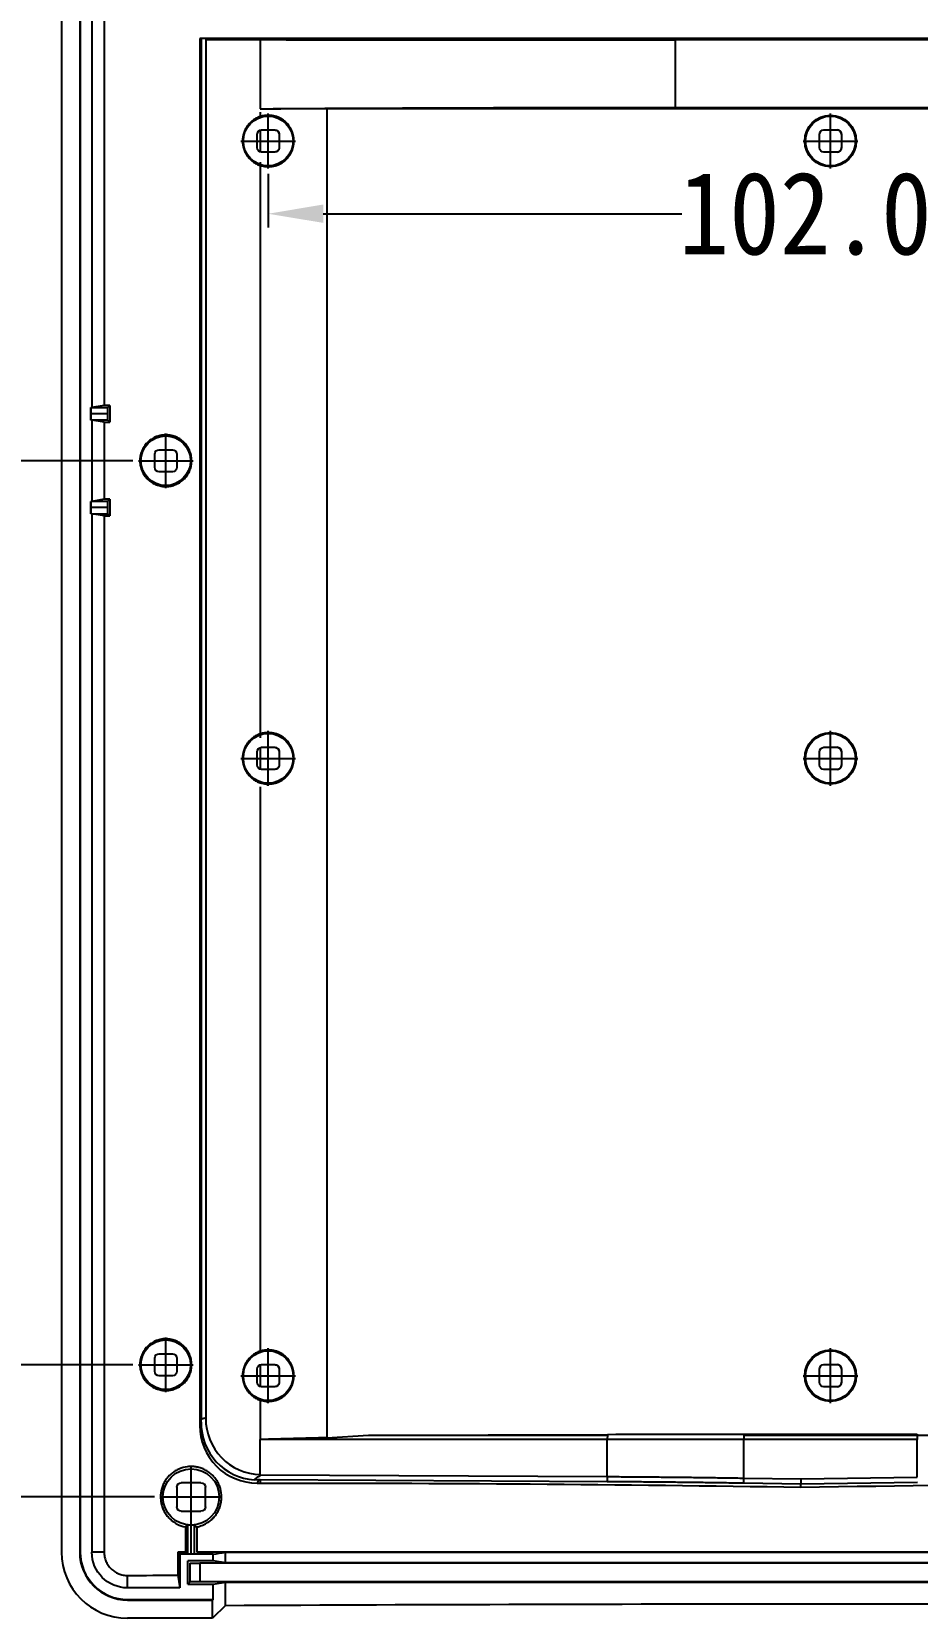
# Model space of a CAD drawing. Header units: inches. Extents: x 1964 to 3446, y -1690 to -1141.
# Drawn here: x 2066.1 to 2146.5, y -1394.9 to -1251 of the extents above; entities that cross this region are included whole.
import ezdxf
from ezdxf.lldxf.tags import DXFTag

# ---------------------------------------------------------------- set-up
doc = ezdxf.new("R2010")
doc.units = ezdxf.units.IN
doc.header["$MEASUREMENT"] = 0
doc.layers.get('0').update_dxf_attribs({"linetype": 'CONTINUOUS'})
doc.layers.get('Defpoints').update_dxf_attribs({"linetype": 'CONTINUOUS'})
doc.layers.add('2', color=7, linetype='CONTINUOUS')
doc.styles.add('FFS', font='SIMFANG.TTF', dxfattribs={"width": 0.9})
tags = doc.linetypes.add('CENTER', pattern=[2, 1.25, -0.25, 0.25, -0.25]).pattern_tags.tags
tags[10:11] = [DXFTag(74, 4), DXFTag(75, 0), DXFTag(340, '0'), DXFTag(46, 0.0), DXFTag(50, 0.0), DXFTag(44, 0.0), DXFTag(45, 0.0)]
tags[8:9] = [DXFTag(74, 4), DXFTag(75, 0), DXFTag(340, '0'), DXFTag(46, 0.0), DXFTag(50, 0.0), DXFTag(44, 0.0), DXFTag(45, 0.0)]
tags[6:7] = [DXFTag(74, 4), DXFTag(75, 0), DXFTag(340, '0'), DXFTag(46, 0.0), DXFTag(50, 0.0), DXFTag(44, 0.0), DXFTag(45, 0.0)]
tags[4:5] = [DXFTag(74, 4), DXFTag(75, 0), DXFTag(340, '0'), DXFTag(46, 0.0), DXFTag(50, 0.0), DXFTag(44, 0.0), DXFTag(45, 0.0)]
doc.dimstyles.get("Standard").update_dxf_attribs({"dimtxt": 0.18, "dimasz": 0.18, "dimexe": 0.18, "dimexo": 0.0625, "dimgap": 0.09, "dimtad": 0, "dimzin": 0, "dimdsep": 46, "dimtxsty": 'Standard', "dimcen": 0, "dimadec": 0, "dimazin": 0, "dimtfac": 1, "dimtdec": 4, "dimtofl": 0, "dimtmove": 0, "dimatfit": 3, "dimfxl": 0, "dimtolj": 1, "dimtzin": 0, "dimarcsym": 0})

# ---------------------------------------------------------------- blocks, each defined once
blk = doc.blocks.new('*D11')
at = {"color": 6, "lineweight": -2}
for p, q in [((2087.59, -1263.89), (2087.59, -1268.76)), ((2189.59, -1263.89), (2189.59, -1268.76)), ((2092.59, -1267.51), (2125.11, -1267.51)), ((2184.59, -1267.51), (2152.08, -1267.51))]:
    blk.add_line(p, q, dxfattribs=at)
at = {"color": 6}
for points in [[(2092.59, -1266.67), (2092.59, -1268.34), (2087.59, -1267.51)], [(2184.59, -1266.67), (2184.59, -1268.34), (2189.59, -1267.51)]]:
    blk.add_solid(points, dxfattribs=at)
at = {"layer": 'Defpoints', "color": 0}
for p in [(2087.59, -1263.39), (2189.59, -1263.39), (2189.59, -1267.51)]:
    blk.add_point(p, dxfattribs=at)
at = {"color": 4, "insert": (2138.59, -1267.51), "char_height": 7.5, "attachment_point": 5, "style": 'FFS'}
blk.add_mtext('\\A1;102.00', dxfattribs=at)
blk = doc.blocks.new('*D16')
at = {"color": 6, "lineweight": -2}
for p, q in [((2075.32, -1289.91), (2055.25, -1289.91)), ((2056.5, -1294.91), (2056.5, -1319.69)), ((2056.5, -1366.91), (2056.5, -1342.14)), ((2075.32, -1371.91), (2055.25, -1371.91))]:
    blk.add_line(p, q, dxfattribs=at)
at = {"color": 6}
for points in [[(2055.66, -1294.91), (2057.33, -1294.91), (2056.5, -1289.91)], [(2055.66, -1366.91), (2057.33, -1366.91), (2056.5, -1371.91)]]:
    blk.add_solid(points, dxfattribs=at)
at = {"layer": 'Defpoints', "color": 0}
for p in [(2075.82, -1289.91), (2056.5, -1371.91), (2075.82, -1371.91)]:
    blk.add_point(p, dxfattribs=at)
at = {"color": 4, "insert": (2056.5, -1330.91), "char_height": 7.5, "attachment_point": 5, "rotation": 90, "style": 'FFS'}
blk.add_mtext('\\A1;82.00', dxfattribs=at)
blk = doc.blocks.new('*D17')
at = {"color": 6, "lineweight": -2}
for p, q in [((2055.68, -1214.91), (2055.68, -1209.91)), ((2084.92, -1219.91), (2054.43, -1219.91)), ((2084.92, -1247.91), (2054.43, -1247.91)), ((2055.68, -1252.91), (2055.68, -1257.91))]:
    blk.add_line(p, q, dxfattribs=at)
at = {"color": 6}
for points in [[(2054.84, -1214.91), (2056.51, -1214.91), (2055.68, -1219.91)], [(2054.84, -1252.91), (2056.51, -1252.91), (2055.68, -1247.91)]]:
    blk.add_solid(points, dxfattribs=at)
at = {"layer": 'Defpoints', "color": 0}
for p in [(2085.42, -1219.91), (2055.68, -1247.91), (2085.42, -1247.91)]:
    blk.add_point(p, dxfattribs=at)
at = {"color": 4, "insert": (2055.68, -1233.91), "char_height": 7.5, "attachment_point": 5, "rotation": 90, "style": 'FFS'}
blk.add_mtext('\\A1;28.00', dxfattribs=at)
blk = doc.blocks.new('*D18')
at = {"color": 6, "lineweight": -2}
for p, q in [((2075.32, -1207.91), (2040.58, -1207.91)), ((2041.83, -1212.91), (2041.83, -1276.42)), ((2041.83, -1366.91), (2041.83, -1303.4)), ((2075.32, -1371.91), (2040.58, -1371.91))]:
    blk.add_line(p, q, dxfattribs=at)
at = {"color": 6}
for points in [[(2041, -1212.91), (2042.67, -1212.91), (2041.83, -1207.91)], [(2041, -1366.91), (2042.67, -1366.91), (2041.83, -1371.91)]]:
    blk.add_solid(points, dxfattribs=at)
at = {"layer": 'Defpoints', "color": 0}
for p in [(2075.82, -1207.91), (2041.83, -1371.91), (2075.82, -1371.91)]:
    blk.add_point(p, dxfattribs=at)
at = {"color": 4, "insert": (2041.83, -1289.91), "char_height": 7.5, "attachment_point": 5, "rotation": 90, "style": 'FFS'}
blk.add_mtext('\\A1;164.00', dxfattribs=at)
blk = doc.blocks.new('*D19')
at = {"color": 6, "lineweight": -2}
for p, q in [((2077.28, -1195.91), (2024.89, -1195.91)), ((2026.14, -1200.91), (2026.14, -1264.54)), ((2026.14, -1378.91), (2026.14, -1291.52)), ((2077.28, -1383.91), (2024.89, -1383.91))]:
    blk.add_line(p, q, dxfattribs=at)
at = {"color": 6}
for points in [[(2025.3, -1200.91), (2026.97, -1200.91), (2026.14, -1195.91)], [(2025.3, -1378.91), (2026.97, -1378.91), (2026.14, -1383.91)]]:
    blk.add_solid(points, dxfattribs=at)
at = {"layer": 'Defpoints', "color": 0}
for p in [(2077.78, -1195.91), (2026.14, -1383.91), (2077.78, -1383.91)]:
    blk.add_point(p, dxfattribs=at)
at = {"color": 4, "insert": (2026.14, -1278.03), "char_height": 7.5, "attachment_point": 5, "rotation": 90, "style": 'FFS'}
blk.add_mtext('\\A1;188.00', dxfattribs=at)

msp = doc.modelspace()

# ---------------------------------------------------------------- linework, layer by layer
for p, q in [((2079.586, -1389.107), (2079.393, -1388.911)), ((2082.593, -1389.107), (2079.586, -1389.107)), ((2080.289, -1391.815), (2082.593, -1391.817))]:
    msp.add_line(p, q)
at = {"layer": '2', "color": 7}
for p, q in [((2068.843, -1190.903), (2068.843, -1388.919)), ((2070.491, -1190.911), (2070.491, -1388.911)), ((2070.543, -1190.911), (2070.543, -1388.911)), ((2071.596, -1190.911), (2071.596, -1285.098)), ((2072.713, -1190.911), (2072.713, -1284.912)), ((2081.388, -1251.611), (2081.388, -1377.418)), ((2081.499, -1251.699), (2081.499, -1376.861)), ((2081.924, -1251.716), (2081.924, -1376.765)), ((2086.863, -1251.716), (2086.863, -1257.982)), ((2124.519, -1257.861), (2124.519, -1251.719)), ((2086.863, -1258.282), (2086.863, -1258.693)), ((2092.9, -1257.971), (2092.9, -1378.532)), ((2092.9, -1257.971), (2184.286, -1257.971)), ((2124.519, -1257.861), (2152.667, -1257.861)), ((2086.593, -1261.515), (2086.593, -1260.311)), ((2086.863, -1259.933), (2086.863, -1261.891)), ((2086.993, -1259.911), (2088.193, -1259.911)), ((2088.593, -1260.311), (2088.593, -1260.311)), ((2088.593, -1260.311), (2088.593, -1261.511)), ((2088.593, -1260.311), (2088.593, -1261.511)), ((2137.593, -1261.511), (2137.593, -1260.311)), ((2137.993, -1259.911), (2139.193, -1259.911)), ((2139.593, -1260.311), (2139.593, -1261.511)), ((2139.593, -1260.311), (2139.593, -1260.311)), ((2139.593, -1260.311), (2139.593, -1261.511)), ((2088.193, -1261.911), (2086.989, -1261.911)), ((2088.593, -1261.511), (2088.593, -1261.511)), ((2139.193, -1261.911), (2137.993, -1261.911)), ((2139.593, -1261.511), (2139.593, -1261.511)), ((2086.863, -1262.829), (2086.863, -1315.06)), ((2071.496, -1286.224), (2071.496, -1285.098)), ((2071.548, -1285.107), (2071.496, -1285.098)), ((2071.496, -1285.098), (2071.596, -1285.098)), ((2071.548, -1286.215), (2071.548, -1285.107)), ((2073.017, -1285.107), (2071.548, -1285.107)), ((2072.713, -1284.912), (2071.596, -1285.098)), ((2073.017, -1285.107), (2073.212, -1284.912)), ((2073.017, -1285.107), (2073.017, -1286.215)), ((2073.212, -1284.912), (2073.212, -1286.411)), ((2071.548, -1286.215), (2071.496, -1286.224)), ((2071.596, -1286.224), (2071.496, -1286.224)), ((2071.548, -1286.215), (2073.017, -1286.215)), ((2072.713, -1286.41), (2071.596, -1286.224)), ((2071.596, -1286.224), (2071.596, -1293.598)), ((2072.713, -1286.41), (2072.713, -1293.412)), ((2073.017, -1286.215), (2073.212, -1286.411)), ((2077.296, -1290.511), (2077.296, -1289.311)), ((2077.696, -1288.911), (2078.896, -1288.911)), ((2079.296, -1289.311), (2079.296, -1290.511)), ((2078.896, -1290.911), (2077.696, -1290.911)), ((2071.548, -1293.607), (2071.496, -1293.598)), ((2071.496, -1294.724), (2071.496, -1293.598)), ((2071.496, -1293.598), (2071.596, -1293.598)), ((2071.548, -1294.715), (2071.548, -1293.607)), ((2073.017, -1293.607), (2071.548, -1293.607)), ((2072.713, -1293.412), (2071.596, -1293.598)), ((2073.017, -1293.607), (2073.212, -1293.412)), ((2073.017, -1293.607), (2073.017, -1294.715)), ((2073.212, -1293.412), (2073.212, -1294.911)), ((2071.548, -1294.715), (2071.496, -1294.724)), ((2071.596, -1294.724), (2071.496, -1294.724)), ((2071.548, -1294.715), (2073.017, -1294.715)), ((2072.713, -1294.91), (2071.596, -1294.724)), ((2071.596, -1294.724), (2071.596, -1388.911)), ((2072.713, -1294.91), (2072.713, -1388.911)), ((2073.017, -1294.715), (2073.212, -1294.911)), ((2086.593, -1317.509), (2086.593, -1316.309)), ((2086.863, -1315.93), (2086.863, -1317.887)), ((2086.993, -1315.909), (2088.193, -1315.909)), ((2088.593, -1316.309), (2088.593, -1316.309)), ((2088.593, -1316.309), (2088.593, -1317.509)), ((2088.593, -1316.309), (2088.593, -1317.509)), ((2137.593, -1317.509), (2137.593, -1316.309)), ((2137.993, -1315.909), (2139.193, -1315.909)), ((2139.593, -1316.309), (2139.593, -1317.509)), ((2139.593, -1316.309), (2139.593, -1316.309)), ((2139.593, -1316.309), (2139.593, -1317.509)), ((2088.193, -1317.909), (2086.993, -1317.909)), ((2088.593, -1317.509), (2088.593, -1317.509)), ((2139.193, -1317.909), (2137.993, -1317.909)), ((2139.593, -1317.509), (2139.593, -1317.509)), ((2086.863, -1319.497), (2086.863, -1370.771)), ((2077.296, -1372.511), (2077.296, -1371.311)), ((2077.696, -1370.911), (2078.896, -1370.911)), ((2079.296, -1371.311), (2079.296, -1372.511)), ((2078.896, -1372.911), (2077.696, -1372.911)), ((2086.593, -1373.506), (2086.593, -1372.302)), ((2086.863, -1371.927), (2086.863, -1373.884)), ((2086.989, -1371.906), (2088.193, -1371.906)), ((2088.593, -1372.306), (2088.593, -1372.306)), ((2088.593, -1372.306), (2088.593, -1373.506)), ((2088.593, -1372.306), (2088.593, -1373.506)), ((2137.593, -1373.506), (2137.593, -1372.306)), ((2137.993, -1371.906), (2139.193, -1371.906)), ((2139.593, -1372.306), (2139.593, -1373.506)), ((2139.593, -1372.306), (2139.593, -1372.306)), ((2139.593, -1372.306), (2139.593, -1373.506)), ((2088.193, -1373.906), (2086.993, -1373.906)), ((2088.593, -1373.506), (2088.593, -1373.506)), ((2139.193, -1373.906), (2137.993, -1373.906)), ((2139.593, -1373.506), (2139.593, -1373.506)), ((2086.863, -1375.124), (2086.863, -1378.698)), ((2092.9, -1378.532), (2096.683, -1378.298)), ((2096.683, -1378.298), (2118.35, -1378.227)), ((2096.683, -1378.298), (2118.35, -1378.298)), ((2118.35, -1378.298), (2118.325, -1378.698)), ((2118.35, -1378.227), (2118.35, -1378.298)), ((2130.725, -1378.207), (2130.725, -1378.298)), ((2130.725, -1378.207), (2146.461, -1378.207)), ((2130.725, -1378.298), (2146.461, -1378.298)), ((2130.725, -1378.298), (2130.725, -1378.698)), ((2146.461, -1378.207), (2146.461, -1378.298)), ((2146.461, -1378.298), (2158.836, -1378.298)), ((2146.461, -1378.298), (2146.461, -1378.698)), ((2086.863, -1381.88), (2086.863, -1378.698)), ((2118.325, -1378.698), (2086.863, -1378.698)), ((2118.325, -1382.06), (2118.325, -1378.698)), ((2130.725, -1378.698), (2118.325, -1378.698)), ((2130.725, -1382.193), (2130.725, -1378.698)), ((2146.461, -1378.698), (2130.725, -1378.698)), ((2146.461, -1382.124), (2146.461, -1378.698)), ((2081.493, -1382.611), (2079.693, -1382.611)), ((2086.863, -1381.893), (2118.325, -1382.06)), ((2118.347, -1382.53), (2086.863, -1382.362)), ((2086.863, -1382.646), (2086.863, -1382.646)), ((2135.894, -1382.747), (2130.718, -1382.663)), ((2130.725, -1382.193), (2135.894, -1382.277)), ((2135.894, -1382.277), (2146.461, -1382.124)), ((2135.894, -1382.277), (2135.896, -1382.747)), ((2135.903, -1383.012), (2135.894, -1382.747)), ((2135.896, -1382.747), (2135.894, -1382.747)), ((2146.468, -1382.594), (2135.896, -1382.747)), ((2079.293, -1383.011), (2079.293, -1384.811)), ((2081.893, -1384.811), (2081.893, -1383.011)), ((2079.693, -1385.211), (2081.493, -1385.211)), ((2080.077, -1386.628), (2080.077, -1388.911)), ((2080.271, -1386.463), (2080.271, -1389.105)), ((2080.913, -1389.105), (2080.913, -1386.463)), ((2081.107, -1386.63), (2081.107, -1388.911)), ((2070.491, -1388.911), (2070.543, -1388.911)), ((2072.713, -1388.911), (2071.596, -1388.911)), ((2079.393, -1388.911), (2079.393, -1391.001)), ((2079.586, -1389.104), (2079.586, -1392.159)), ((2080.289, -1391.815), (2080.289, -1389.707)), ((2080.485, -1389.903), (2080.485, -1391.619)), ((2081.381, -1389.911), (2081.381, -1391.611)), ((2082.593, -1389.705), (2082.593, -1389.107)), ((2083.706, -1389.889), (2082.593, -1389.705)), ((2083.706, -1389.889), (2083.706, -1388.923)), ((2074.843, -1392.159), (2074.843, -1391.028)), ((2079.393, -1391.001), (2079.586, -1392.159)), ((2079.586, -1392.159), (2074.843, -1392.159)), ((2082.593, -1391.817), (2083.706, -1391.633)), ((2082.593, -1393.211), (2082.593, -1391.817)), ((2083.706, -1393.746), (2083.706, -1391.633)), ((2074.843, -1393.264), (2074.843, -1393.211)), ((2074.843, -1393.211), (2082.593, -1393.211)), ((2074.843, -1393.264), (2082.541, -1393.264)), ((2082.593, -1393.211), (2082.541, -1393.264)), ((2082.541, -1394.911), (2082.541, -1393.264)), ((2083.706, -1393.746), (2082.541, -1394.911)), ((2082.541, -1394.911), (2074.835, -1394.911))]:
    msp.add_line(p, q, dxfattribs=at)
at = {"layer": '2', "color": 1, "linetype": 'CENTER', "ltscale": 0.090273}
for p, q in [((2087.593, -1263.394), (2087.593, -1258.429)), ((2138.593, -1263.394), (2138.593, -1258.429)), ((2085.111, -1260.911), (2090.076, -1260.911)), ((2136.111, -1260.911), (2141.076, -1260.911)), ((2087.593, -1319.391), (2087.593, -1314.426)), ((2138.593, -1319.391), (2138.593, -1314.426)), ((2085.111, -1316.909), (2090.076, -1316.909)), ((2136.111, -1316.909), (2141.076, -1316.909)), ((2087.593, -1375.389), (2087.593, -1370.424)), ((2138.593, -1375.389), (2138.593, -1370.424)), ((2085.111, -1372.906), (2090.076, -1372.906)), ((2136.111, -1372.906), (2141.076, -1372.906))]:
    msp.add_line(p, q, dxfattribs=at)
at = {"layer": '2', "color": 1, "linetype": 'CENTER', "ltscale": 0.011753}
for p, q in [((2073.017, -1285.661), (2071.548, -1285.661)), ((2073.017, -1294.161), (2071.548, -1294.161))]:
    msp.add_line(p, q, dxfattribs=at)
at = {"layer": '2', "color": 1, "linetype": 'CENTER', "ltscale": 0.090068}
for p, q in [((2078.296, -1292.388), (2078.296, -1287.434)), ((2075.819, -1289.911), (2080.773, -1289.911)), ((2078.296, -1374.388), (2078.296, -1369.434)), ((2075.819, -1371.911), (2080.773, -1371.911))]:
    msp.add_line(p, q, dxfattribs=at)
at = {"layer": '2', "color": 1, "linetype": 'CENTER', "ltscale": 0.102192}
for p, q in [((2080.593, -1389.107), (2080.593, -1381.101)), ((2077.783, -1383.911), (2083.403, -1383.911))]:
    msp.add_line(p, q, dxfattribs=at)
at = {"layer": '2', "color": 7}
for centre, radius in [((2087.593, -1260.911), 2.257), ((2138.593, -1260.911), 2.339), ((2138.593, -1260.911), 2.257), ((2078.296, -1289.911), 2.252), ((2087.593, -1316.909), 2.257), ((2138.593, -1316.909), 2.339), ((2138.593, -1316.909), 2.257), ((2078.296, -1371.911), 2.252), ((2087.593, -1372.906), 2.257), ((2138.593, -1372.906), 2.339), ((2138.593, -1372.906), 2.257), ((2080.593, -1383.911), 2.555)]:
    msp.add_circle(centre, radius, dxfattribs=at)
at = {"layer": '2', "color": 7, "extrusion": (1.22461e-16, 0, -1)}
for centre, radius in [((-2086.993, -1260.311), 0.4), ((-2137.993, -1260.311), 0.4), ((-2077.696, -1289.311), 0.4), ((-2086.993, -1316.309), 0.4), ((-2137.993, -1316.309), 0.4), ((-2077.696, -1371.311), 0.4), ((-2086.989, -1372.302), 0.396), ((-2137.993, -1372.306), 0.4), ((-2079.693, -1383.011), 0.4)]:
    msp.add_arc(centre, radius, 0, 90, dxfattribs=at)
at = {"layer": '2', "color": 7, "extrusion": (0, 0, -1)}
for centre, radius, start, end in [((-2088.193, -1260.311), 0.4, 90, 180), ((-2139.193, -1260.311), 0.4, 90, 180), ((-2086.989, -1261.515), 0.396, 270, 0), ((-2088.193, -1261.511), 0.4, 180, 270), ((-2137.993, -1261.511), 0.4, 270, 0), ((-2139.193, -1261.511), 0.4, 180, 270), ((-2078.896, -1289.311), 0.4, 90, 180), ((-2077.696, -1290.511), 0.4, 270, 0), ((-2078.896, -1290.511), 0.4, 180, 270), ((-2088.193, -1316.309), 0.4, 90, 180), ((-2139.193, -1316.309), 0.4, 90, 180), ((-2086.993, -1317.509), 0.4, 270, 0), ((-2088.193, -1317.509), 0.4, 180, 270), ((-2137.993, -1317.509), 0.4, 270, 0), ((-2139.193, -1317.509), 0.4, 180, 270), ((-2078.896, -1371.311), 0.4, 90, 180), ((-2077.696, -1372.511), 0.4, 270, 0), ((-2078.896, -1372.511), 0.4, 180, 270), ((-2088.193, -1372.306), 0.4, 90, 180), ((-2139.193, -1372.306), 0.4, 90, 180), ((-2086.993, -1373.506), 0.4, 270, 0), ((-2088.193, -1373.506), 0.4, 180, 270), ((-2137.993, -1373.506), 0.4, 270, 0), ((-2139.193, -1373.506), 0.4, 180, 270), ((-2081.493, -1383.011), 0.4, 90, 180), ((-2079.693, -1384.811), 0.4, 270, 0), ((-2081.493, -1384.811), 0.4, 180, 270), ((-2080.593, -1383.911), 2.572, 262.86289, 277.19532), ((-2074.843, -1388.911), 3.248, 270, 0)]:
    msp.add_arc(centre, radius, start, end, dxfattribs=at)
at = {"layer": '2', "color": 7}
for centre, radius, start, end in [((2139.193, -1260.311), 0.4, 0, 90), ((2139.193, -1261.511), 0.4, 270, 0), ((2139.193, -1316.309), 0.4, 0, 90), ((2139.193, -1317.509), 0.4, 270, 0), ((2139.193, -1372.306), 0.4, 0, 90), ((2139.193, -1373.506), 0.4, 270, 0), ((2074.843, -1388.911), 4.352, 180, 270), ((2074.843, -1388.911), 4.3, 180, 270)]:
    msp.add_arc(centre, radius, start, end, dxfattribs=at)
at = {"layer": '2', "color": 7, "extrusion": (0, 0, -1)}
msp.add_ellipse((2138.605, -11710.491), major_axis=(0, 10458.781), ratio=0.99863, start_param=6.2818367, end_param=6.2845317, dxfattribs=at)
at = {"layer": '2', "color": 7, "extrusion": (1.22461e-16, 0, -1)}
for centre, major_axis, ratio, start_param, end_param in [((2124.519, -1274.012), (-308.179, 0), 0.052408, 1.4483008, 1.5707963), ((2124.522, -378.923), (728.527, 728.947), 0.939806, 2.3570864, 2.3631272), ((2138.593, -1422.216), (-546, 0), 0.052408, 1.4701003, 1.6714924)]:
    msp.add_ellipse(centre, major_axis=major_axis, ratio=ratio, start_param=start_param, end_param=end_param, dxfattribs=at)
at = {"layer": '2', "color": 7, "extrusion": (1.22461e-16, -8.08152e-39, -1)}
msp.add_ellipse((2124.52, -1310.353), major_axis=(-1000.004, 0), ratio=0.052408, start_param=1.5331311, end_param=1.5391721, dxfattribs=at)
at = {"layer": '2', "color": 7}
for centre, major_axis, ratio, start_param, end_param in [((2138.593, -1289.653), (547.28, 0), 0.008727, 1.6905474, 1.6914667), ((2138.593, -1281.669), (547.28, 0), 0.008727, 4.5917187, 4.5926379), ((2138.593, -1298.153), (547.28, 0), 0.008727, 1.6905474, 1.6914667), ((2138.593, -1290.169), (547.28, 0), 0.008727, 4.5917187, 4.5926379), ((2074.851, -1388.903), (4.254, 4.254), 0.997265, 2.357564, 3.9256213)]:
    msp.add_ellipse(centre, major_axis=major_axis, ratio=ratio, start_param=start_param, end_param=end_param, dxfattribs=at)
at = {"layer": '2', "color": 7, "extrusion": (1.22461e-16, 3.85186e-34, -1)}
msp.add_ellipse((2138.593, -1479.161), major_axis=(-547.298, 9.159), ratio=0.175554, start_param=1.4731987, end_param=1.5629438, dxfattribs=at)
at = {"layer": '2', "color": 7, "extrusion": (1.22461e-16, 1.92593e-33, -1)}
msp.add_ellipse((2138.593, -1479.177), major_axis=(547.298, 8.184), ratio=0.175743, start_param=4.7101022, end_param=4.8094933, dxfattribs=at)
at = {"layer": '2', "color": 7}
for points, knots in [([(2195.798, -1251.611), (2186.264, -1251.611), (2176.73, -1251.611), (2157.661, -1251.611), (2138.593, -1251.611), (2119.525, -1251.611), (2100.457, -1251.611), (2090.922, -1251.611), (2081.388, -1251.611)], [0, 0, 0, 0, 0.25, 0.25, 0.5, 0.75, 0.75, 1, 1, 1, 1]), ([(2086.863, -1258.693), (2086.805, -1258.712), (2086.748, -1258.734), (2086.635, -1258.781), (2086.58, -1258.807), (2086.419, -1258.89), (2086.316, -1258.953), (2086.168, -1259.061), (2086.12, -1259.1), (2086.027, -1259.179), (2085.983, -1259.221), (2085.854, -1259.35), (2085.776, -1259.442), (2085.633, -1259.64), (2085.568, -1259.745), (2085.458, -1259.963), (2085.412, -1260.075), (2085.337, -1260.306), (2085.308, -1260.427), (2085.27, -1260.668), (2085.261, -1260.789), (2085.261, -1260.971), (2085.263, -1261.032), (2085.272, -1261.154), (2085.28, -1261.216), (2085.308, -1261.397), (2085.337, -1261.515), (2085.412, -1261.747), (2085.458, -1261.86), (2085.57, -1262.079), (2085.696, -1262.286), (2085.854, -1262.472), (2086.027, -1262.646), (2086.119, -1262.725), (2086.315, -1262.868), (2086.418, -1262.932), (2086.581, -1263.016), (2086.636, -1263.042), (2086.749, -1263.089), (2086.806, -1263.11), (2086.863, -1263.129)], [0, 0, 0, 0, 0.03125, 0.03125, 0.0625, 0.0625, 0.125, 0.125, 0.15625, 0.15625, 0.1875, 0.1875, 0.25, 0.25, 0.3125, 0.3125, 0.375, 0.375, 0.4375, 0.4375, 0.5, 0.5, 0.53125, 0.53125, 0.5625, 0.5625, 0.625, 0.625, 0.6875, 0.6875, 0.75, 0.8125, 0.8125, 0.875, 0.875, 0.9375, 0.9375, 0.96875, 0.96875, 1, 1, 1, 1]), ([(2086.863, -1263.129), (2087.039, -1263.187), (2087.219, -1263.224), (2087.493, -1263.246), (2087.585, -1263.249), (2087.77, -1263.242), (2087.862, -1263.233), (2088.043, -1263.205), (2088.132, -1263.186), (2088.309, -1263.137), (2088.397, -1263.107), (2088.653, -1263.001), (2088.813, -1262.912), (2089.036, -1262.751), (2089.109, -1262.692), (2089.244, -1262.567), (2089.372, -1262.435), (2089.483, -1262.289), (2089.585, -1262.136), (2089.632, -1262.056), (2089.758, -1261.81), (2089.822, -1261.639), (2089.887, -1261.369), (2089.903, -1261.278), (2089.925, -1261.095), (2089.93, -1261.004), (2089.93, -1260.821), (2089.925, -1260.729), (2089.903, -1260.545), (2089.887, -1260.454), (2089.822, -1260.186), (2089.759, -1260.014), (2089.59, -1259.684), (2089.488, -1259.532), (2089.309, -1259.323), (2089.245, -1259.256), (2089.109, -1259.13), (2088.966, -1259.014), (2088.812, -1258.916), (2088.652, -1258.826), (2088.568, -1258.786), (2088.312, -1258.681), (2088.136, -1258.632), (2087.863, -1258.589), (2087.77, -1258.58), (2087.586, -1258.574), (2087.403, -1258.578), (2087.222, -1258.604), (2087.041, -1258.64), (2086.951, -1258.664), (2086.863, -1258.693)], [0, 0, 0, 0, 0.0625, 0.0625, 0.09375, 0.09375, 0.125, 0.125, 0.15625, 0.15625, 0.1875, 0.1875, 0.25, 0.25, 0.28125, 0.28125, 0.3125, 0.34375, 0.34375, 0.375, 0.375, 0.4375, 0.4375, 0.46875, 0.46875, 0.5, 0.5, 0.53125, 0.53125, 0.5625, 0.5625, 0.625, 0.625, 0.6875, 0.6875, 0.71875, 0.71875, 0.75, 0.78125, 0.78125, 0.8125, 0.8125, 0.875, 0.875, 0.90625, 0.90625, 0.9375, 0.96875, 0.96875, 1, 1, 1, 1]), ([(2088.193, -1259.911), (2088.219, -1259.911), (2088.245, -1259.914), (2088.296, -1259.924), (2088.322, -1259.932), (2088.37, -1259.952), (2088.393, -1259.964), (2088.437, -1259.993), (2088.457, -1260.01), (2088.513, -1260.065), (2088.542, -1260.11), (2088.582, -1260.206), (2088.593, -1260.258), (2088.593, -1260.311)], [0, 0, 0, 0, 0.125, 0.125, 0.25, 0.25, 0.375, 0.375, 0.5, 0.5, 0.75, 0.75, 1, 1, 1, 1]), ([(2088.593, -1261.511), (2088.593, -1261.538), (2088.59, -1261.564), (2088.58, -1261.615), (2088.573, -1261.64), (2088.553, -1261.688), (2088.54, -1261.711), (2088.511, -1261.755), (2088.494, -1261.775), (2088.439, -1261.831), (2088.394, -1261.861), (2088.298, -1261.901), (2088.246, -1261.911), (2088.193, -1261.911)], [0, 0, 0, 0, 0.125, 0.125, 0.25, 0.25, 0.375, 0.375, 0.5, 0.5, 0.75, 0.75, 1, 1, 1, 1]), ([(2075.958, -1290.071), (2075.948, -1289.916), (2075.952, -1289.762), (2075.982, -1289.534), (2075.996, -1289.458), (2076.03, -1289.307), (2076.052, -1289.232), (2076.126, -1289.013), (2076.189, -1288.873), (2076.304, -1288.673), (2076.346, -1288.608), (2076.436, -1288.482), (2076.484, -1288.422), (2076.635, -1288.249), (2076.747, -1288.144), (2076.93, -1288.003), (2076.994, -1287.959), (2077.124, -1287.878), (2077.258, -1287.803), (2077.398, -1287.742), (2077.541, -1287.688), (2077.615, -1287.664), (2077.838, -1287.604), (2077.988, -1287.579), (2078.293, -1287.558), (2078.449, -1287.563), (2078.752, -1287.602), (2078.901, -1287.636), (2079.119, -1287.709), (2079.192, -1287.737), (2079.332, -1287.8), (2079.4, -1287.835), (2079.599, -1287.949), (2079.724, -1288.037), (2079.958, -1288.241), (2080.063, -1288.352), (2080.204, -1288.534), (2080.248, -1288.597), (2080.33, -1288.727), (2080.368, -1288.795), (2080.471, -1289.003), (2080.526, -1289.146), (2080.607, -1289.443), (2080.633, -1289.597), (2080.654, -1289.904), (2080.649, -1290.057), (2080.62, -1290.288), (2080.606, -1290.365), (2080.571, -1290.515), (2080.529, -1290.662), (2080.473, -1290.805), (2080.41, -1290.946), (2080.375, -1291.015), (2080.259, -1291.216), (2080.17, -1291.341), (2080.018, -1291.514), (2079.965, -1291.569), (2079.852, -1291.675), (2079.793, -1291.725), (2079.611, -1291.866), (2079.481, -1291.947), (2079.275, -1292.049), (2079.204, -1292.08), (2079.06, -1292.135), (2078.987, -1292.158), (2078.766, -1292.218), (2078.615, -1292.243), (2078.307, -1292.264), (2078.154, -1292.26), (2077.927, -1292.231), (2077.852, -1292.217), (2077.702, -1292.183), (2077.627, -1292.162), (2077.409, -1292.089), (2077.269, -1292.026), (2077.004, -1291.874), (2076.876, -1291.784), (2076.645, -1291.583), (2076.54, -1291.472), (2076.398, -1291.289), (2076.353, -1291.225), (2076.271, -1291.095), (2076.234, -1291.028), (2076.131, -1290.822), (2076.076, -1290.678), (2075.994, -1290.379), (2075.969, -1290.226), (2075.958, -1290.071)], [0, 0, 0, 0, 0.03125, 0.03125, 0.046875, 0.046875, 0.0625, 0.0625, 0.09375, 0.09375, 0.109375, 0.109375, 0.125, 0.125, 0.15625, 0.15625, 0.171875, 0.171875, 0.1875, 0.203125, 0.203125, 0.21875, 0.21875, 0.25, 0.25, 0.28125, 0.28125, 0.3125, 0.3125, 0.328125, 0.328125, 0.34375, 0.34375, 0.375, 0.375, 0.40625, 0.40625, 0.421875, 0.421875, 0.4375, 0.4375, 0.46875, 0.46875, 0.5, 0.5, 0.53125, 0.53125, 0.546875, 0.546875, 0.5625, 0.578125, 0.578125, 0.59375, 0.59375, 0.625, 0.625, 0.640625, 0.640625, 0.65625, 0.65625, 0.6875, 0.6875, 0.703125, 0.703125, 0.71875, 0.71875, 0.75, 0.75, 0.78125, 0.78125, 0.796875, 0.796875, 0.8125, 0.8125, 0.84375, 0.84375, 0.875, 0.875, 0.90625, 0.90625, 0.921875, 0.921875, 0.9375, 0.9375, 0.96875, 0.96875, 1, 1, 1, 1]), ([(2086.863, -1314.69), (2086.805, -1314.71), (2086.748, -1314.731), (2086.635, -1314.778), (2086.58, -1314.804), (2086.419, -1314.887), (2086.316, -1314.951), (2086.168, -1315.059), (2086.12, -1315.097), (2086.027, -1315.177), (2085.983, -1315.218), (2085.854, -1315.348), (2085.776, -1315.44), (2085.633, -1315.637), (2085.568, -1315.743), (2085.458, -1315.96), (2085.412, -1316.072), (2085.337, -1316.304), (2085.308, -1316.424), (2085.27, -1316.665), (2085.261, -1316.787), (2085.261, -1316.969), (2085.263, -1317.03), (2085.272, -1317.152), (2085.28, -1317.213), (2085.308, -1317.395), (2085.337, -1317.513), (2085.412, -1317.744), (2085.458, -1317.858), (2085.57, -1318.076), (2085.696, -1318.284), (2085.854, -1318.469), (2086.027, -1318.643), (2086.119, -1318.723), (2086.315, -1318.866), (2086.418, -1318.929), (2086.581, -1319.013), (2086.636, -1319.039), (2086.749, -1319.086), (2086.806, -1319.108), (2086.863, -1319.127)], [0, 0, 0, 0, 0.03125, 0.03125, 0.0625, 0.0625, 0.125, 0.125, 0.15625, 0.15625, 0.1875, 0.1875, 0.25, 0.25, 0.3125, 0.3125, 0.375, 0.375, 0.4375, 0.4375, 0.5, 0.5, 0.53125, 0.53125, 0.5625, 0.5625, 0.625, 0.625, 0.6875, 0.6875, 0.75, 0.8125, 0.8125, 0.875, 0.875, 0.9375, 0.9375, 0.96875, 0.96875, 1, 1, 1, 1]), ([(2086.863, -1319.127), (2087.039, -1319.185), (2087.219, -1319.221), (2087.493, -1319.244), (2087.585, -1319.246), (2087.77, -1319.239), (2087.862, -1319.231), (2088.043, -1319.203), (2088.132, -1319.183), (2088.309, -1319.134), (2088.397, -1319.104), (2088.653, -1318.999), (2088.813, -1318.91), (2089.036, -1318.748), (2089.109, -1318.689), (2089.244, -1318.565), (2089.372, -1318.433), (2089.483, -1318.287), (2089.585, -1318.134), (2089.632, -1318.053), (2089.758, -1317.808), (2089.822, -1317.636), (2089.887, -1317.367), (2089.903, -1317.275), (2089.925, -1317.093), (2089.93, -1317.001), (2089.93, -1316.818), (2089.925, -1316.726), (2089.903, -1316.543), (2089.887, -1316.451), (2089.822, -1316.184), (2089.759, -1316.012), (2089.59, -1315.681), (2089.488, -1315.529), (2089.309, -1315.32), (2089.245, -1315.253), (2089.109, -1315.128), (2088.966, -1315.012), (2088.812, -1314.913), (2088.652, -1314.824), (2088.568, -1314.783), (2088.312, -1314.678), (2088.136, -1314.629), (2087.863, -1314.587), (2087.77, -1314.578), (2087.586, -1314.571), (2087.403, -1314.575), (2087.222, -1314.601), (2087.041, -1314.638), (2086.951, -1314.661), (2086.863, -1314.69)], [0, 0, 0, 0, 0.0625, 0.0625, 0.09375, 0.09375, 0.125, 0.125, 0.15625, 0.15625, 0.1875, 0.1875, 0.25, 0.25, 0.28125, 0.28125, 0.3125, 0.34375, 0.34375, 0.375, 0.375, 0.4375, 0.4375, 0.46875, 0.46875, 0.5, 0.5, 0.53125, 0.53125, 0.5625, 0.5625, 0.625, 0.625, 0.6875, 0.6875, 0.71875, 0.71875, 0.75, 0.78125, 0.78125, 0.8125, 0.8125, 0.875, 0.875, 0.90625, 0.90625, 0.9375, 0.96875, 0.96875, 1, 1, 1, 1]), ([(2088.193, -1315.909), (2088.219, -1315.909), (2088.245, -1315.911), (2088.296, -1315.921), (2088.322, -1315.929), (2088.37, -1315.949), (2088.393, -1315.961), (2088.437, -1315.99), (2088.457, -1316.007), (2088.513, -1316.062), (2088.542, -1316.107), (2088.582, -1316.203), (2088.593, -1316.256), (2088.593, -1316.309)], [0, 0, 0, 0, 0.125, 0.125, 0.25, 0.25, 0.375, 0.375, 0.5, 0.5, 0.75, 0.75, 1, 1, 1, 1]), ([(2088.593, -1317.509), (2088.593, -1317.535), (2088.59, -1317.561), (2088.58, -1317.612), (2088.573, -1317.637), (2088.553, -1317.686), (2088.54, -1317.709), (2088.511, -1317.752), (2088.494, -1317.773), (2088.439, -1317.828), (2088.394, -1317.858), (2088.298, -1317.898), (2088.246, -1317.909), (2088.193, -1317.909)], [0, 0, 0, 0, 0.125, 0.125, 0.25, 0.25, 0.375, 0.375, 0.5, 0.5, 0.75, 0.75, 1, 1, 1, 1]), ([(2075.958, -1372.071), (2075.948, -1371.916), (2075.952, -1371.762), (2075.982, -1371.534), (2075.996, -1371.458), (2076.03, -1371.307), (2076.052, -1371.232), (2076.126, -1371.013), (2076.189, -1370.873), (2076.304, -1370.673), (2076.346, -1370.608), (2076.436, -1370.482), (2076.484, -1370.422), (2076.635, -1370.249), (2076.747, -1370.144), (2076.93, -1370.003), (2076.994, -1369.959), (2077.124, -1369.878), (2077.258, -1369.803), (2077.398, -1369.742), (2077.541, -1369.688), (2077.615, -1369.664), (2077.838, -1369.604), (2077.988, -1369.579), (2078.293, -1369.558), (2078.449, -1369.563), (2078.752, -1369.602), (2078.901, -1369.636), (2079.119, -1369.709), (2079.192, -1369.737), (2079.332, -1369.8), (2079.4, -1369.835), (2079.599, -1369.949), (2079.724, -1370.037), (2079.958, -1370.241), (2080.063, -1370.352), (2080.204, -1370.534), (2080.248, -1370.597), (2080.33, -1370.727), (2080.368, -1370.795), (2080.471, -1371.003), (2080.526, -1371.146), (2080.607, -1371.443), (2080.633, -1371.597), (2080.654, -1371.904), (2080.649, -1372.057), (2080.62, -1372.288), (2080.606, -1372.365), (2080.571, -1372.515), (2080.529, -1372.662), (2080.473, -1372.805), (2080.41, -1372.946), (2080.375, -1373.015), (2080.259, -1373.216), (2080.17, -1373.341), (2080.018, -1373.514), (2079.965, -1373.569), (2079.852, -1373.675), (2079.793, -1373.725), (2079.611, -1373.866), (2079.481, -1373.947), (2079.275, -1374.049), (2079.204, -1374.08), (2079.06, -1374.135), (2078.987, -1374.158), (2078.766, -1374.218), (2078.615, -1374.243), (2078.307, -1374.264), (2078.154, -1374.26), (2077.927, -1374.231), (2077.852, -1374.217), (2077.702, -1374.183), (2077.627, -1374.162), (2077.409, -1374.089), (2077.269, -1374.026), (2077.004, -1373.874), (2076.876, -1373.784), (2076.645, -1373.583), (2076.54, -1373.472), (2076.398, -1373.289), (2076.353, -1373.225), (2076.271, -1373.095), (2076.234, -1373.028), (2076.131, -1372.822), (2076.076, -1372.678), (2075.994, -1372.379), (2075.969, -1372.226), (2075.958, -1372.071)], [0, 0, 0, 0, 0.03125, 0.03125, 0.046875, 0.046875, 0.0625, 0.0625, 0.09375, 0.09375, 0.109375, 0.109375, 0.125, 0.125, 0.15625, 0.15625, 0.171875, 0.171875, 0.1875, 0.203125, 0.203125, 0.21875, 0.21875, 0.25, 0.25, 0.28125, 0.28125, 0.3125, 0.3125, 0.328125, 0.328125, 0.34375, 0.34375, 0.375, 0.375, 0.40625, 0.40625, 0.421875, 0.421875, 0.4375, 0.4375, 0.46875, 0.46875, 0.5, 0.5, 0.53125, 0.53125, 0.546875, 0.546875, 0.5625, 0.578125, 0.578125, 0.59375, 0.59375, 0.625, 0.625, 0.640625, 0.640625, 0.65625, 0.65625, 0.6875, 0.6875, 0.703125, 0.703125, 0.71875, 0.71875, 0.75, 0.75, 0.78125, 0.78125, 0.796875, 0.796875, 0.8125, 0.8125, 0.84375, 0.84375, 0.875, 0.875, 0.90625, 0.90625, 0.921875, 0.921875, 0.9375, 0.9375, 0.96875, 0.96875, 1, 1, 1, 1]), ([(2086.863, -1370.688), (2086.805, -1370.707), (2086.748, -1370.729), (2086.635, -1370.776), (2086.58, -1370.802), (2086.419, -1370.885), (2086.316, -1370.948), (2086.168, -1371.056), (2086.12, -1371.095), (2086.027, -1371.174), (2085.983, -1371.216), (2085.854, -1371.345), (2085.776, -1371.437), (2085.633, -1371.635), (2085.568, -1371.74), (2085.458, -1371.958), (2085.412, -1372.07), (2085.337, -1372.301), (2085.308, -1372.422), (2085.27, -1372.663), (2085.261, -1372.784), (2085.261, -1372.966), (2085.263, -1373.027), (2085.272, -1373.149), (2085.28, -1373.211), (2085.308, -1373.392), (2085.337, -1373.51), (2085.412, -1373.742), (2085.458, -1373.855), (2085.57, -1374.074), (2085.696, -1374.281), (2085.854, -1374.467), (2086.027, -1374.641), (2086.119, -1374.72), (2086.315, -1374.863), (2086.418, -1374.927), (2086.581, -1375.011), (2086.636, -1375.037), (2086.749, -1375.084), (2086.806, -1375.105), (2086.863, -1375.124)], [0, 0, 0, 0, 0.03125, 0.03125, 0.0625, 0.0625, 0.125, 0.125, 0.15625, 0.15625, 0.1875, 0.1875, 0.25, 0.25, 0.3125, 0.3125, 0.375, 0.375, 0.4375, 0.4375, 0.5, 0.5, 0.53125, 0.53125, 0.5625, 0.5625, 0.625, 0.625, 0.6875, 0.6875, 0.75, 0.8125, 0.8125, 0.875, 0.875, 0.9375, 0.9375, 0.96875, 0.96875, 1, 1, 1, 1]), ([(2086.863, -1375.124), (2087.039, -1375.182), (2087.219, -1375.219), (2087.493, -1375.241), (2087.585, -1375.244), (2087.77, -1375.237), (2087.862, -1375.228), (2088.043, -1375.2), (2088.132, -1375.181), (2088.309, -1375.132), (2088.397, -1375.102), (2088.653, -1374.996), (2088.813, -1374.907), (2089.036, -1374.746), (2089.109, -1374.687), (2089.244, -1374.562), (2089.372, -1374.43), (2089.483, -1374.284), (2089.585, -1374.131), (2089.632, -1374.051), (2089.758, -1373.805), (2089.822, -1373.633), (2089.887, -1373.364), (2089.903, -1373.273), (2089.925, -1373.09), (2089.93, -1372.999), (2089.93, -1372.816), (2089.925, -1372.724), (2089.903, -1372.54), (2089.887, -1372.449), (2089.822, -1372.181), (2089.759, -1372.009), (2089.59, -1371.679), (2089.488, -1371.526), (2089.309, -1371.317), (2089.245, -1371.251), (2089.109, -1371.125), (2088.966, -1371.009), (2088.812, -1370.911), (2088.652, -1370.821), (2088.568, -1370.781), (2088.312, -1370.676), (2088.136, -1370.627), (2087.863, -1370.584), (2087.77, -1370.575), (2087.586, -1370.569), (2087.403, -1370.573), (2087.222, -1370.598), (2087.041, -1370.635), (2086.951, -1370.659), (2086.863, -1370.688)], [0, 0, 0, 0, 0.0625, 0.0625, 0.09375, 0.09375, 0.125, 0.125, 0.15625, 0.15625, 0.1875, 0.1875, 0.25, 0.25, 0.28125, 0.28125, 0.3125, 0.34375, 0.34375, 0.375, 0.375, 0.4375, 0.4375, 0.46875, 0.46875, 0.5, 0.5, 0.53125, 0.53125, 0.5625, 0.5625, 0.625, 0.625, 0.6875, 0.6875, 0.71875, 0.71875, 0.75, 0.78125, 0.78125, 0.8125, 0.8125, 0.875, 0.875, 0.90625, 0.90625, 0.9375, 0.96875, 0.96875, 1, 1, 1, 1]), ([(2088.193, -1371.906), (2088.219, -1371.906), (2088.245, -1371.909), (2088.296, -1371.919), (2088.322, -1371.926), (2088.37, -1371.947), (2088.393, -1371.959), (2088.437, -1371.988), (2088.457, -1372.005), (2088.513, -1372.06), (2088.542, -1372.105), (2088.582, -1372.201), (2088.593, -1372.253), (2088.593, -1372.306)], [0, 0, 0, 0, 0.125, 0.125, 0.25, 0.25, 0.375, 0.375, 0.5, 0.5, 0.75, 0.75, 1, 1, 1, 1]), ([(2088.593, -1373.506), (2088.593, -1373.532), (2088.59, -1373.558), (2088.58, -1373.61), (2088.573, -1373.635), (2088.553, -1373.683), (2088.54, -1373.706), (2088.511, -1373.75), (2088.494, -1373.77), (2088.439, -1373.826), (2088.394, -1373.856), (2088.298, -1373.895), (2088.246, -1373.906), (2088.193, -1373.906)], [0, 0, 0, 0, 0.125, 0.125, 0.25, 0.25, 0.375, 0.375, 0.5, 0.5, 0.75, 0.75, 1, 1, 1, 1]), ([(2081.498, -1377.126), (2081.495, -1378.448), (2081.986, -1379.747), (2083.762, -1381.673), (2085.024, -1382.262), (2086.326, -1382.344)], [0, 0, 0, 0, 0.5, 0.5, 1, 1, 1, 1]), ([(2081.924, -1376.765), (2081.906, -1376.767), (2081.871, -1376.772), (2081.799, -1376.779), (2081.728, -1376.797), (2081.658, -1376.82), (2081.588, -1376.844), (2081.535, -1376.854), (2081.499, -1376.861)], [0, 0, 0, 0, 0.1254808, 0.2504812, 0.4998606, 0.6250772, 0.7504544, 1, 1, 1, 1]), ([(2081.924, -1376.765), (2081.918, -1378.093), (2082.437, -1379.399), (2084.253, -1381.285), (2085.541, -1381.853), (2086.863, -1381.88)], [0, 0, 0, 0, 0.5, 0.5, 1, 1, 1, 1]), ([(2081.388, -1377.418), (2081.388, -1378.8), (2081.939, -1380.154), (2083.859, -1382.087), (2085.211, -1382.646), (2086.586, -1382.646)], [0, 0, 0, 0, 0.5, 0.5, 1, 1, 1, 1]), ([(2083.362, -1383.911), (2083.362, -1383.647), (2083.325, -1383.39), (2083.215, -1383.012), (2083.169, -1382.888), (2083.061, -1382.651), (2082.999, -1382.536), (2082.895, -1382.372), (2082.858, -1382.318), (2082.78, -1382.213), (2082.739, -1382.161), (2082.611, -1382.012), (2082.428, -1381.827), (2082.221, -1381.669), (2082.002, -1381.525), (2081.887, -1381.462), (2081.653, -1381.352), (2081.532, -1381.305), (2081.283, -1381.229), (2081.154, -1381.199), (2080.898, -1381.158), (2080.769, -1381.147), (2080.51, -1381.143), (2080.379, -1381.15), (2079.99, -1381.2), (2079.74, -1381.268), (2079.44, -1381.397), (2079.381, -1381.425), (2079.265, -1381.485), (2079.208, -1381.517), (2079.042, -1381.619), (2078.937, -1381.694), (2078.786, -1381.818), (2078.737, -1381.861), (2078.642, -1381.951), (2078.596, -1381.999), (2078.464, -1382.143), (2078.384, -1382.245), (2078.237, -1382.46), (2078.172, -1382.573), (2078.055, -1382.808), (2078.006, -1382.93), (2077.925, -1383.178), (2077.894, -1383.304), (2077.849, -1383.561), (2077.835, -1383.693), (2077.827, -1383.957), (2077.832, -1384.088), (2077.861, -1384.347), (2077.885, -1384.475), (2077.95, -1384.728), (2077.992, -1384.854), (2078.092, -1385.095), (2078.151, -1385.211), (2078.283, -1385.435), (2078.358, -1385.542), (2078.523, -1385.747), (2078.611, -1385.843), (2078.801, -1386.02), (2078.902, -1386.102), (2079.062, -1386.214), (2079.117, -1386.25), (2079.23, -1386.317), (2079.286, -1386.349), (2079.575, -1386.495), (2079.82, -1386.579), (2080.077, -1386.628)], [0, 0, 0, 0, 0.0625, 0.0625, 0.09375, 0.09375, 0.125, 0.125, 0.140625, 0.140625, 0.15625, 0.15625, 0.1875, 0.21875, 0.21875, 0.25, 0.25, 0.28125, 0.28125, 0.3125, 0.3125, 0.34375, 0.34375, 0.375, 0.375, 0.4375, 0.4375, 0.453125, 0.453125, 0.46875, 0.46875, 0.5, 0.5, 0.515625, 0.515625, 0.53125, 0.53125, 0.5625, 0.5625, 0.59375, 0.59375, 0.625, 0.625, 0.65625, 0.65625, 0.6875, 0.6875, 0.71875, 0.71875, 0.75, 0.75, 0.78125, 0.78125, 0.8125, 0.8125, 0.84375, 0.84375, 0.875, 0.875, 0.90625, 0.90625, 0.921875, 0.921875, 0.9375, 0.9375, 1, 1, 1, 1]), ([(2086.326, -1382.344), (2086.401, -1382.273), (2086.48, -1382.205), (2086.566, -1382.143), (2086.655, -1382.08), (2086.753, -1382.021), (2086.863, -1381.98)], [0, 0, 0, 0, 0.4908953, 0.4908953, 0.4908953, 1, 1, 1, 1]), ([(2086.694, -1382.361), (2086.679, -1382.361), (2086.648, -1382.361), (2086.602, -1382.36), (2086.556, -1382.358), (2086.51, -1382.356), (2086.464, -1382.354), (2086.418, -1382.351), (2086.372, -1382.348), (2086.342, -1382.345), (2086.326, -1382.344)], [0, 0, 0, 0, 0.1250359, 0.2499944, 0.3750507, 0.499999, 0.6250222, 0.7500044, 0.8750244, 1, 1, 1, 1]), ([(2086.863, -1382.362), (2086.863, -1382.408), (2086.863, -1382.454), (2086.863, -1382.5), (2086.863, -1382.548), (2086.863, -1382.597), (2086.863, -1382.646)], [0, 0, 0, 0, 0.4851877, 0.4851877, 0.4851877, 1, 1, 1, 1]), ([(2118.325, -1382.06), (2118.568, -1382.062), (2119.053, -1382.064), (2119.782, -1382.069), (2120.51, -1382.074), (2121.239, -1382.079), (2121.968, -1382.085), (2122.697, -1382.092), (2123.426, -1382.099), (2124.155, -1382.106), (2124.885, -1382.114), (2125.615, -1382.122), (2126.345, -1382.131), (2127.074, -1382.14), (2127.804, -1382.15), (2128.535, -1382.16), (2129.265, -1382.171), (2129.995, -1382.182), (2130.482, -1382.19), (2130.725, -1382.193)], [0, 0, 0, 0, 0.0587841, 0.1175729, 0.1763666, 0.2351652, 0.2939687, 0.352777, 0.4115903, 0.4704086, 0.5292318, 0.5880601, 0.6468934, 0.7057317, 0.7645751, 0.8234236, 0.8822773, 0.9411361, 1, 1, 1, 1]), ([(2081.107, -1386.63), (2081.265, -1386.6), (2081.417, -1386.557), (2081.64, -1386.474), (2081.713, -1386.443), (2081.857, -1386.374), (2081.928, -1386.337), (2082.135, -1386.215), (2082.265, -1386.123), (2082.446, -1385.968), (2082.505, -1385.914), (2082.617, -1385.801), (2082.671, -1385.741), (2082.825, -1385.556), (2082.916, -1385.425), (2083.035, -1385.218), (2083.071, -1385.148), (2083.139, -1385.002), (2083.17, -1384.928), (2083.251, -1384.701), (2083.292, -1384.547), (2083.334, -1384.312), (2083.344, -1384.233), (2083.358, -1384.073), (2083.362, -1383.992), (2083.362, -1383.911)], [0, 0, 0, 0, 0.125, 0.125, 0.1875, 0.1875, 0.25, 0.25, 0.375, 0.375, 0.4375, 0.4375, 0.5, 0.5, 0.625, 0.625, 0.6875, 0.6875, 0.75, 0.75, 0.875, 0.875, 0.9375, 0.9375, 1, 1, 1, 1]), ([(2080.271, -1386.463), (2080.25, -1386.482), (2080.207, -1386.519), (2080.142, -1386.574), (2080.099, -1386.61), (2080.077, -1386.628)], [0, 0, 0, 0, 0.3333333, 0.6666667, 1, 1, 1, 1]), ([(2080.913, -1386.463), (2080.934, -1386.482), (2080.977, -1386.52), (2081.042, -1386.575), (2081.085, -1386.612), (2081.107, -1386.63)], [0, 0, 0, 0, 0.3333333, 0.6666667, 1, 1, 1, 1]), ([(2072.713, -1388.911), (2072.713, -1389.052), (2072.727, -1389.19), (2072.768, -1389.394), (2072.785, -1389.462), (2072.826, -1389.596), (2072.849, -1389.662), (2072.93, -1389.855), (2072.996, -1389.977), (2073.112, -1390.151), (2073.155, -1390.207), (2073.244, -1390.315), (2073.291, -1390.366), (2073.438, -1390.512), (2073.545, -1390.6), (2073.779, -1390.754), (2073.902, -1390.819), (2074.094, -1390.897), (2074.159, -1390.92), (2074.292, -1390.96), (2074.36, -1390.976), (2074.565, -1391.016), (2074.703, -1391.029), (2074.843, -1391.028)], [0, 0, 0, 0, 0.125, 0.125, 0.1875, 0.1875, 0.25, 0.25, 0.375, 0.375, 0.4375, 0.4375, 0.5, 0.5, 0.625, 0.625, 0.75, 0.75, 0.8125, 0.8125, 0.875, 0.875, 1, 1, 1, 1]), ([(2080.484, -1389.902), (2080.487, -1389.905), (2080.507, -1389.905), (2080.545, -1389.906), (2080.583, -1389.907), (2080.639, -1389.908), (2080.71, -1389.909), (2080.781, -1389.909), (2080.867, -1389.91), (2080.963, -1389.91), (2081.058, -1389.911), (2081.165, -1389.911), (2081.274, -1389.911), (2081.31, -1389.911), (2081.345, -1389.911), (2081.381, -1389.911)], [0, 0, 0, 0, 0.2316158, 0.2316158, 0.2316158, 0.4632318, 0.4632318, 0.4632318, 0.6948429, 0.6948429, 0.6948429, 0.9264451, 0.9264451, 0.9264451, 1, 1, 1, 1]), ([(2196.079, -1388.911), (2186.525, -1388.911), (2176.957, -1388.911), (2162.586, -1388.911), (2157.792, -1388.911), (2148.197, -1388.911), (2143.396, -1388.911), (2128.985, -1388.911), (2109.796, -1388.911), (2090.661, -1388.911), (2081.107, -1388.911)], [0, 0, 0, 0, 0.25, 0.25, 0.375, 0.375, 0.5, 0.5, 0.75, 1, 1, 1, 1]), ([(2195.805, -1389.911), (2186.27, -1389.911), (2176.735, -1389.911), (2157.664, -1389.911), (2138.593, -1389.911), (2119.522, -1389.911), (2100.452, -1389.911), (2090.916, -1389.911), (2081.381, -1389.911)], [0, 0, 0, 0, 0.25, 0.25, 0.5, 0.75, 0.75, 1, 1, 1, 1]), ([(2083.706, -1388.923), (2085.992, -1388.923), (2088.28, -1388.923), (2092.854, -1388.923), (2095.141, -1388.923), (2102.001, -1388.923), (2106.575, -1388.923), (2120.297, -1388.923), (2138.593, -1388.923), (2156.889, -1388.923), (2170.611, -1388.923), (2175.185, -1388.923), (2182.046, -1388.923), (2184.333, -1388.923), (2188.907, -1388.923), (2191.194, -1388.923), (2193.48, -1388.923)], [0, 0, 0, 0, 0.0625, 0.0625, 0.125, 0.125, 0.25, 0.25, 0.5, 0.75, 0.75, 0.875, 0.875, 0.9375, 0.9375, 1, 1, 1, 1]), ([(2193.48, -1389.889), (2191.194, -1389.889), (2188.907, -1389.889), (2184.333, -1389.889), (2182.046, -1389.889), (2175.185, -1389.889), (2170.611, -1389.889), (2156.889, -1389.889), (2138.593, -1389.889), (2120.297, -1389.889), (2106.575, -1389.889), (2102.001, -1389.889), (2095.141, -1389.889), (2092.854, -1389.889), (2088.28, -1389.889), (2085.992, -1389.889), (2083.706, -1389.889)], [0, 0, 0, 0, 0.0625, 0.0625, 0.125, 0.125, 0.25, 0.25, 0.5, 0.75, 0.75, 0.875, 0.875, 0.9375, 0.9375, 1, 1, 1, 1]), ([(2081.381, -1391.611), (2081.27, -1391.611), (2081.159, -1391.611), (2081.058, -1391.612), (2080.956, -1391.612), (2080.862, -1391.612), (2080.783, -1391.613), (2080.703, -1391.614), (2080.636, -1391.614), (2080.587, -1391.615), (2080.538, -1391.616), (2080.505, -1391.617), (2080.492, -1391.618), (2080.485, -1391.619)], [0, 0, 0, 0, 0.2315954, 0.2315954, 0.2315954, 0.4631906, 0.4631906, 0.4631906, 0.6947898, 0.6947898, 0.6947898, 0.9263974, 1, 1, 1, 1]), ([(2195.805, -1391.611), (2186.27, -1391.611), (2176.735, -1391.611), (2157.664, -1391.611), (2138.593, -1391.611), (2119.522, -1391.611), (2100.452, -1391.611), (2090.916, -1391.611), (2081.381, -1391.611)], [0, 0, 0, 0, 0.25, 0.25, 0.5, 0.75, 0.75, 1, 1, 1, 1]), ([(2083.706, -1391.633), (2085.992, -1391.633), (2088.28, -1391.633), (2092.854, -1391.633), (2095.141, -1391.633), (2102.001, -1391.633), (2106.575, -1391.633), (2120.297, -1391.633), (2138.593, -1391.633), (2156.889, -1391.633), (2170.611, -1391.633), (2175.185, -1391.633), (2182.046, -1391.633), (2184.333, -1391.633), (2188.907, -1391.633), (2191.194, -1391.633), (2193.48, -1391.633)], [0, 0, 0, 0, 0.0625, 0.0625, 0.125, 0.125, 0.25, 0.25, 0.5, 0.75, 0.75, 0.875, 0.875, 0.9375, 0.9375, 1, 1, 1, 1])]:
    msp.add_open_spline(points, degree=3, knots=knots, dxfattribs=at)
for points, degree in [([(2081.924, -1251.716), (2083.57, -1251.716), (2085.216, -1251.716), (2086.863, -1251.716)], 3), ([(2086.863, -1251.716), (2093.116, -1251.726), (2105.644, -1251.735), (2118.22, -1251.727), (2124.519, -1251.719)], 3), ([(2081.498, -1377.126), (2081.462, -1377.223), (2081.425, -1377.32), (2081.388, -1377.418)], 3), ([(2081.498, -1377.126), (2081.499, -1376.993), (2081.499, -1376.861)], 2), ([(2118.35, -1378.227), (2122.475, -1378.214), (2126.6, -1378.207), (2130.725, -1378.207)], 3), ([(2086.694, -1382.361), (2086.658, -1382.456), (2086.622, -1382.551), (2086.586, -1382.646)], 3), ([(2086.586, -1382.646), (2086.679, -1382.646), (2086.771, -1382.646), (2086.863, -1382.646)], 3), ([(2086.863, -1382.362), (2086.807, -1382.362), (2086.75, -1382.362), (2086.694, -1382.361)], 3), ([(2086.863, -1381.98), (2086.863, -1381.946), (2086.863, -1381.913), (2086.863, -1381.88)], 3), ([(2118.325, -1382.06), (2118.347, -1382.53)], 1), ([(2130.718, -1382.663), (2124.526, -1382.562), (2118.347, -1382.53)], 2), ([(2130.718, -1382.663), (2130.725, -1382.193)], 1), ([(2080.271, -1389.105), (2080.206, -1389.04), (2080.142, -1388.976), (2080.077, -1388.911)], 3), ([(2082.593, -1389.705), (2081.825, -1389.706), (2081.057, -1389.706), (2080.289, -1389.707)], 3), ([(2082.593, -1389.107), (2082.964, -1389.045), (2083.335, -1388.984), (2083.706, -1388.923)], 3), ([(2074.843, -1391.028), (2076.359, -1391.019), (2077.876, -1391.01), (2079.393, -1391.001)], 3), ([(2080.485, -1391.619), (2080.42, -1391.684), (2080.354, -1391.75), (2080.289, -1391.815)], 3)]:
    msp.add_open_spline(points, degree=degree, dxfattribs=at)
msp.add_rational_spline([(2080.077, -1388.911), (2079.849, -1388.911), (2079.621, -1388.911), (2079.393, -1388.911)], [0.999228179455, 0.999250650406, 0.999273240566, 0.999295949936], degree=3, dxfattribs=at)

# ---------------------------------------------------------------- dimensions: what is measured, and where the dimension line sits
for base, p1, p2, picture, middle in [((2026.135, -1383.911), (2077.783, -1195.911), (2077.783, -1383.911), '*D19', (2026.135, -1278.033)), ((2041.832, -1371.911), (2075.819, -1207.911), (2075.819, -1371.911), '*D18', (2041.832, -1289.911)), ((2055.677, -1247.911), (2085.417, -1219.911), (2085.417, -1247.911), '*D17', (2055.677, -1233.911)), ((2056.497, -1371.911), (2075.819, -1289.911), (2075.819, -1371.911), '*D16', (2056.497, -1330.911))]:
    dim = msp.add_linear_dim(base=base, p1=p1, p2=p2, angle=90, dimstyle='Standard', override={"dimscale": 2.5, "dimtxt": 3, "dimasz": 2, "dimexe": 0.5, "dimexo": 0.2, "dimtxsty": 'FFS', "dimcen": 5.0292, "dimclrd": 6, "dimclre": 6, "dimclrt": 4, "dimtp": 0, "dimtm": 0})
    dim.commit()
    dim.dimension.update_dxf_attribs({"geometry": picture, "text_midpoint": middle, "dimtype": 160})
dim = msp.add_linear_dim(base=(2189.593, -1267.505), p1=(2087.593, -1263.394), p2=(2189.593, -1263.394), dimstyle='Standard', override={"dimscale": 2.5, "dimtxt": 3, "dimasz": 2, "dimexe": 0.5, "dimexo": 0.2, "dimtxsty": 'FFS', "dimcen": 5.0292, "dimclrd": 6, "dimclre": 6, "dimclrt": 4, "dimtp": 0, "dimtm": 0})
dim.commit()
dim.dimension.update_dxf_attribs({"geometry": '*D11', "text_midpoint": (2138.593, -1267.505), "dimtype": 160})

doc.saveas('drawing.dxf')
